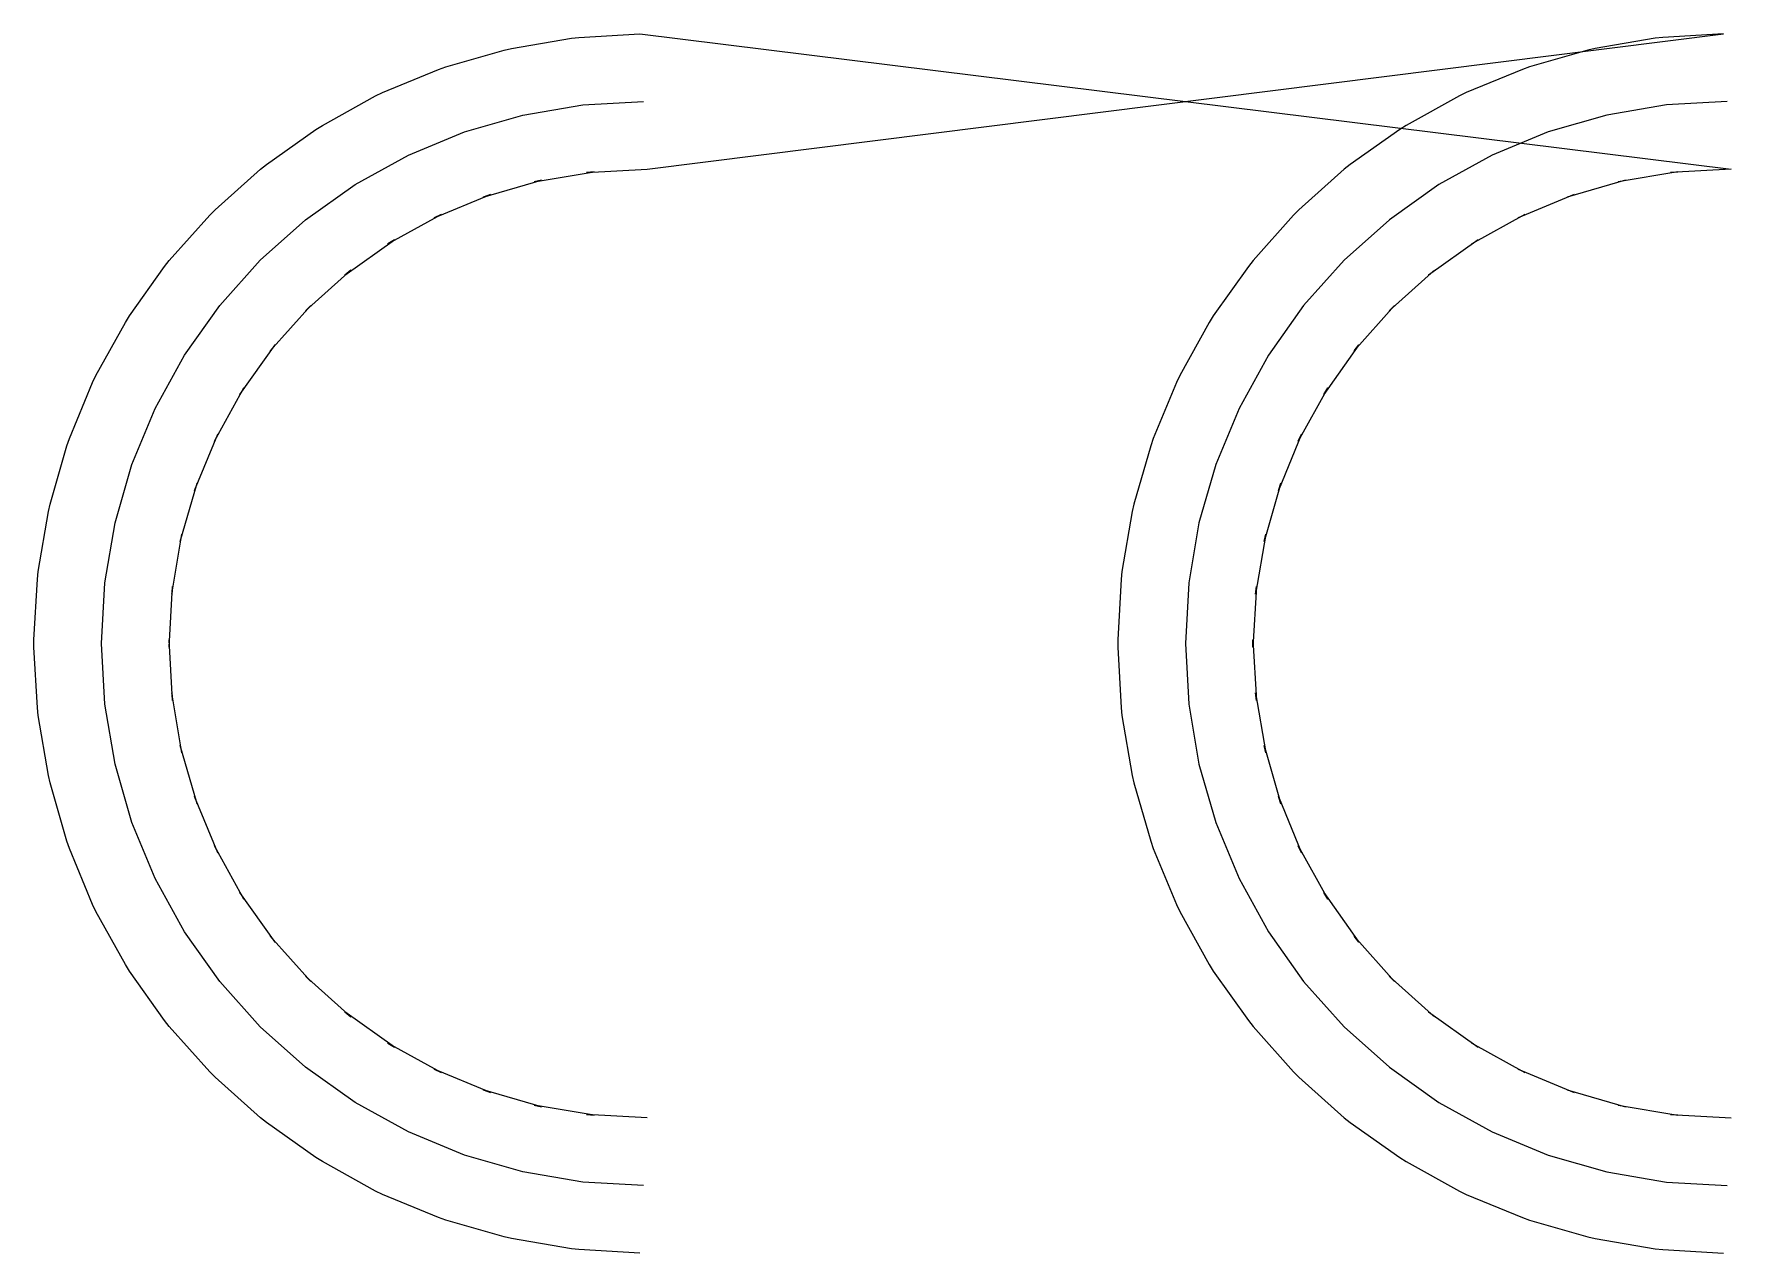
# Model space of a CAD drawing. Header units: millimetres. Extents: x 50 to 301, y -230 to -50.
import ezdxf

# ---------------------------------------------------------------- set-up
doc = ezdxf.new("R2010")
doc.units = ezdxf.units.MM
doc.layers.add('LINE_CENTER', color=1, linetype='CONTINUOUS')
doc.layers.add('LINE_EDGE', color=7, linetype='CONTINUOUS')

msp = doc.modelspace()

# ---------------------------------------------------------------- linework, layer by layer
at = {"layer": 'LINE_CENTER'}
for p, q in [((131.0428, -60.503), (140, -60)), ((300, -60), (291.0428, -60.503)), ((113.5777, -64.4893), (122.1983, -62.0058)), ((122.1983, -62.0058), (131.0428, -60.503)), ((282.1983, -62.0058), (273.5777, -64.4893)), ((291.0428, -60.503), (282.1983, -62.0058)), ((105.2893, -67.9225), (113.5777, -64.4893)), ((273.5777, -64.4893), (265.2893, -67.9225)), ((97.4374, -72.2621), (105.2893, -67.9225)), ((265.2893, -67.9225), (257.4374, -72.2621)), ((90.1208, -77.4535), (97.4374, -72.2621)), ((257.4374, -72.2621), (250.1208, -77.4535)), ((83.4315, -83.4315), (90.1208, -77.4535)), ((250.1208, -77.4535), (243.4315, -83.4315)), ((77.4535, -90.1208), (83.4315, -83.4315)), ((243.4315, -83.4315), (237.4535, -90.1208)), ((72.2621, -97.4374), (77.4535, -90.1208)), ((237.4535, -90.1208), (232.2621, -97.4374)), ((67.9225, -105.2893), (72.2621, -97.4374)), ((232.2621, -97.4374), (227.9225, -105.2893)), ((64.4893, -113.5777), (67.9225, -105.2893)), ((227.9225, -105.2893), (224.4893, -113.5777)), ((62.0058, -122.1983), (64.4893, -113.5777)), ((224.4893, -113.5777), (222.0058, -122.1983)), ((60.503, -131.0428), (62.0058, -122.1983)), ((222.0058, -122.1983), (220.503, -131.0428)), ((60, -140), (60.503, -131.0428)), ((220.503, -131.0428), (220, -140)), ((60.503, -148.9572), (60, -140)), ((220, -140), (220.503, -148.9572)), ((62.0058, -157.8017), (60.503, -148.9572)), ((220.503, -148.9572), (222.0058, -157.8017)), ((64.4893, -166.4223), (62.0058, -157.8017)), ((222.0058, -157.8017), (224.4893, -166.4223)), ((67.9225, -174.7107), (64.4893, -166.4223)), ((224.4893, -166.4223), (227.9225, -174.7107)), ((72.2621, -182.5626), (67.9225, -174.7107)), ((227.9225, -174.7107), (232.2621, -182.5626)), ((77.4535, -189.8792), (72.2621, -182.5626)), ((232.2621, -182.5626), (237.4535, -189.8792)), ((83.4315, -196.5685), (77.4535, -189.8792)), ((237.4535, -189.8792), (243.4315, -196.5685)), ((90.1208, -202.5465), (83.4315, -196.5685)), ((243.4315, -196.5685), (250.1208, -202.5465)), ((97.4374, -207.7379), (90.1208, -202.5465)), ((250.1208, -202.5465), (257.4374, -207.7379)), ((105.2893, -212.0775), (97.4374, -207.7379)), ((257.4374, -207.7379), (265.2893, -212.0775)), ((113.5777, -215.5107), (105.2893, -212.0775)), ((265.2893, -212.0775), (273.5777, -215.5107)), ((122.1983, -217.9942), (113.5777, -215.5107)), ((273.5777, -215.5107), (282.1983, -217.9942)), ((131.0428, -219.497), (122.1983, -217.9942)), ((140, -220), (131.0428, -219.497)), ((282.1983, -217.9942), (291.0428, -219.497)), ((291.0428, -219.497), (300, -220))]:
    msp.add_line(p, q, dxfattribs=at)
at = {"layer": 'LINE_EDGE'}
for p, q in [((130.4821, -50.5188), (139.4393, -50.0157)), ((139.4393, -50.0157), (300.5607, -69.9843)), ((140.5607, -69.9843), (299.4393, -50.0157)), ((299.4393, -50.0157), (290.4821, -50.5188)), ((110.8093, -54.8802), (119.43, -52.3966)), ((119.43, -52.3966), (120.5233, -52.1471)), ((120.5233, -52.1471), (129.3678, -50.6443)), ((129.3678, -50.6443), (130.4821, -50.5188)), ((279.43, -52.3966), (270.8093, -54.8802)), ((280.5233, -52.1471), (279.43, -52.3966)), ((289.3678, -50.6443), (280.5233, -52.1471)), ((290.4821, -50.5188), (289.3678, -50.6443)), ((109.7508, -55.2505), (110.8093, -54.8802)), ((270.8093, -54.8802), (269.7508, -55.2505)), ((101.4625, -58.6837), (109.7508, -55.2505)), ((269.7508, -55.2505), (261.4625, -58.6837)), ((92.6002, -63.5098), (100.4521, -59.1703)), ((100.4521, -59.1703), (101.4625, -58.6837)), ((260.4521, -59.1703), (252.6002, -63.5098)), ((261.4625, -58.6837), (260.4521, -59.1703)), ((84.3341, -69.2979), (91.6507, -64.1065)), ((91.6507, -64.1065), (92.6002, -63.5098)), ((251.6507, -64.1065), (244.3341, -69.2979)), ((252.6002, -63.5098), (251.6507, -64.1065)), ((76.768, -75.975), (83.4574, -69.9971)), ((83.4574, -69.9971), (84.3341, -69.2979)), ((131.6035, -70.4873), (140.5607, -69.9843)), ((243.4574, -69.9971), (236.768, -75.975)), ((244.3341, -69.2979), (243.4574, -69.9971)), ((300.5607, -69.9843), (291.6035, -70.4873)), ((116.346, -74.0985), (124.9667, -71.6149)), ((123.8734, -71.8645), (132.7179, -70.3617)), ((124.9667, -71.6149), (123.8734, -71.8645)), ((132.7179, -70.3617), (131.6035, -70.4873)), ((284.9667, -71.6149), (276.346, -74.0985)), ((292.7179, -70.3617), (283.8734, -71.8645)), ((283.8734, -71.8645), (284.9667, -71.6149)), ((291.6035, -70.4873), (292.7179, -70.3617)), ((109.1161, -77.1613), (117.4045, -73.7281)), ((117.4045, -73.7281), (116.346, -74.0985)), ((277.4045, -73.7281), (269.1161, -77.1613)), ((276.346, -74.0985), (277.4045, -73.7281)), ((69.9971, -83.4574), (75.975, -76.768)), ((75.975, -76.768), (76.768, -75.975)), ((102.2746, -81.0143), (110.1265, -76.6747)), ((110.1265, -76.6747), (109.1161, -77.1613)), ((235.975, -76.768), (229.9971, -83.4574)), ((236.768, -75.975), (235.975, -76.768)), ((270.1265, -76.6747), (262.2746, -81.0143)), ((269.1161, -77.1613), (270.1265, -76.6747)), ((95.9075, -85.6091), (103.2241, -80.4177)), ((103.2241, -80.4177), (102.2746, -81.0143)), ((263.2241, -80.4177), (255.9075, -85.6091)), ((262.2746, -81.0143), (263.2241, -80.4177)), ((64.1065, -91.6507), (69.2979, -84.3341)), ((69.2979, -84.3341), (69.9971, -83.4574)), ((90.0949, -90.8879), (96.7843, -84.9099)), ((96.7843, -84.9099), (95.9075, -85.6091)), ((229.2979, -84.3341), (224.1065, -91.6507)), ((229.9971, -83.4574), (229.2979, -84.3341)), ((256.7843, -84.9099), (250.0949, -90.8879)), ((255.9075, -85.6091), (256.7843, -84.9099)), ((84.9099, -96.7843), (90.8879, -90.0949)), ((90.8879, -90.0949), (90.0949, -90.8879)), ((250.8879, -90.0949), (244.9099, -96.7843)), ((250.0949, -90.8879), (250.8879, -90.0949)), ((59.1703, -100.4521), (63.5098, -92.6002)), ((63.5098, -92.6002), (64.1065, -91.6507)), ((223.5098, -92.6002), (219.1703, -100.4521)), ((224.1065, -91.6507), (223.5098, -92.6002)), ((80.4177, -103.2241), (85.6091, -95.9075)), ((85.6091, -95.9075), (84.9099, -96.7843)), ((245.6091, -95.9075), (240.4177, -103.2241)), ((244.9099, -96.7843), (245.6091, -95.9075)), ((55.2505, -109.7508), (58.6837, -101.4625)), ((58.6837, -101.4625), (59.1703, -100.4521)), ((76.6747, -110.1265), (81.0143, -102.2746)), ((81.0143, -102.2746), (80.4177, -103.2241)), ((218.6837, -101.4625), (215.2505, -109.7508)), ((219.1703, -100.4521), (218.6837, -101.4625)), ((241.0143, -102.2746), (236.6747, -110.1265)), ((240.4177, -103.2241), (241.0143, -102.2746)), ((54.8802, -110.8093), (55.2505, -109.7508)), ((73.7281, -117.4045), (77.1613, -109.1161)), ((77.1613, -109.1161), (76.6747, -110.1265)), ((215.2505, -109.7508), (214.8802, -110.8093)), ((237.1613, -109.1161), (233.7281, -117.4045)), ((236.6747, -110.1265), (237.1613, -109.1161)), ((52.3966, -119.43), (54.8802, -110.8093)), ((214.8802, -110.8093), (212.3966, -119.43)), ((71.6149, -124.9667), (74.0985, -116.346)), ((74.0985, -116.346), (73.7281, -117.4045)), ((234.0985, -116.346), (231.6149, -124.9667)), ((233.7281, -117.4045), (234.0985, -116.346)), ((52.1471, -120.5233), (52.3966, -119.43)), ((212.3966, -119.43), (212.1471, -120.5233)), ((50.6443, -129.3678), (52.1471, -120.5233)), ((212.1471, -120.5233), (210.6443, -129.3678)), ((70.3617, -132.7179), (71.8645, -123.8734)), ((71.8645, -123.8734), (71.6149, -124.9667)), ((231.8645, -123.8734), (230.3617, -132.7179)), ((231.6149, -124.9667), (231.8645, -123.8734)), ((50.5188, -130.4821), (50.6443, -129.3678)), ((210.6443, -129.3678), (210.5188, -130.4821)), ((50.0157, -139.4393), (50.5188, -130.4821)), ((69.9843, -140.5607), (70.4873, -131.6035)), ((70.4873, -131.6035), (70.3617, -132.7179)), ((210.5188, -130.4821), (210.0157, -139.4393)), ((230.4873, -131.6035), (229.9843, -140.5607)), ((230.3617, -132.7179), (230.4873, -131.6035)), ((50.0157, -140.5607), (50.0157, -139.4393)), ((70.4873, -148.3965), (69.9843, -139.4393)), ((69.9843, -139.4393), (69.9843, -140.5607)), ((210.0157, -139.4393), (210.0157, -140.5607)), ((229.9843, -140.5607), (229.9843, -139.4393)), ((229.9843, -139.4393), (230.4873, -148.3965)), ((50.5188, -149.5179), (50.0157, -140.5607)), ((210.0157, -140.5607), (210.5188, -149.5179)), ((71.8645, -156.1266), (70.3617, -147.2821)), ((70.3617, -147.2821), (70.4873, -148.3965)), ((230.4873, -148.3965), (230.3617, -147.2821)), ((230.3617, -147.2821), (231.8645, -156.1266)), ((50.6443, -150.6322), (50.5188, -149.5179)), ((210.5188, -149.5179), (210.6443, -150.6322)), ((52.1471, -159.4767), (50.6443, -150.6322)), ((210.6443, -150.6322), (212.1471, -159.4767)), ((74.0985, -163.654), (71.6149, -155.0333)), ((71.6149, -155.0333), (71.8645, -156.1266)), ((231.8645, -156.1266), (231.6149, -155.0333)), ((231.6149, -155.0333), (234.0985, -163.654)), ((52.3966, -160.57), (52.1471, -159.4767)), ((212.1471, -159.4767), (212.3966, -160.57)), ((54.8802, -169.1907), (52.3966, -160.57)), ((77.1613, -170.8839), (73.7281, -162.5955)), ((73.7281, -162.5955), (74.0985, -163.654)), ((212.3966, -160.57), (214.8802, -169.1907)), ((234.0985, -163.654), (233.7281, -162.5955)), ((233.7281, -162.5955), (237.1613, -170.8839)), ((55.2505, -170.2492), (54.8802, -169.1907)), ((58.6837, -178.5375), (55.2505, -170.2492)), ((81.0143, -177.7254), (76.6747, -169.8735)), ((76.6747, -169.8735), (77.1613, -170.8839)), ((214.8802, -169.1907), (215.2505, -170.2492)), ((215.2505, -170.2492), (218.6837, -178.5375)), ((237.1613, -170.8839), (236.6747, -169.8735)), ((236.6747, -169.8735), (241.0143, -177.7254)), ((85.6091, -184.0925), (80.4177, -176.7759)), ((80.4177, -176.7759), (81.0143, -177.7254)), ((241.0143, -177.7254), (240.4177, -176.7759)), ((240.4177, -176.7759), (245.6091, -184.0925)), ((59.1703, -179.5479), (58.6837, -178.5375)), ((63.5098, -187.3998), (59.1703, -179.5479)), ((218.6837, -178.5375), (219.1703, -179.5479)), ((219.1703, -179.5479), (223.5098, -187.3998)), ((90.8879, -189.9051), (84.9099, -183.2157)), ((84.9099, -183.2157), (85.6091, -184.0925)), ((245.6091, -184.0925), (244.9099, -183.2157)), ((244.9099, -183.2157), (250.8879, -189.9051)), ((64.1065, -188.3493), (63.5098, -187.3998)), ((223.5098, -187.3998), (224.1065, -188.3493)), ((69.2979, -195.6659), (64.1065, -188.3493)), ((96.7843, -195.0901), (90.0949, -189.1121)), ((90.0949, -189.1121), (90.8879, -189.9051)), ((224.1065, -188.3493), (229.2979, -195.6659)), ((250.8879, -189.9051), (250.0949, -189.1121)), ((250.0949, -189.1121), (256.7843, -195.0901)), ((103.2241, -199.5823), (95.9075, -194.3909)), ((95.9075, -194.3909), (96.7843, -195.0901)), ((256.7843, -195.0901), (255.9075, -194.3909)), ((255.9075, -194.3909), (263.2241, -199.5823)), ((69.9971, -196.5426), (69.2979, -195.6659)), ((75.975, -203.232), (69.9971, -196.5426)), ((229.2979, -195.6659), (229.9971, -196.5426)), ((229.9971, -196.5426), (235.975, -203.232)), ((110.1265, -203.3253), (102.2746, -198.9857)), ((102.2746, -198.9857), (103.2241, -199.5823)), ((263.2241, -199.5823), (262.2746, -198.9857)), ((262.2746, -198.9857), (270.1265, -203.3253)), ((117.4045, -206.2719), (109.1161, -202.8387)), ((109.1161, -202.8387), (110.1265, -203.3253)), ((270.1265, -203.3253), (269.1161, -202.8387)), ((269.1161, -202.8387), (277.4045, -206.2719)), ((76.768, -204.025), (75.975, -203.232)), ((83.4574, -210.0029), (76.768, -204.025)), ((235.975, -203.232), (236.768, -204.025)), ((236.768, -204.025), (243.4574, -210.0029)), ((124.9667, -208.3851), (116.346, -205.9015)), ((116.346, -205.9015), (117.4045, -206.2719)), ((277.4045, -206.2719), (276.346, -205.9015)), ((276.346, -205.9015), (284.9667, -208.3851)), ((84.3341, -210.7021), (83.4574, -210.0029)), ((132.7179, -209.6383), (123.8734, -208.1355)), ((123.8734, -208.1355), (124.9667, -208.3851)), ((140.5607, -210.0157), (131.6035, -209.5127)), ((131.6035, -209.5127), (132.7179, -209.6383)), ((243.4574, -210.0029), (244.3341, -210.7021)), ((284.9667, -208.3851), (283.8734, -208.1355)), ((283.8734, -208.1355), (292.7179, -209.6383)), ((292.7179, -209.6383), (291.6035, -209.5127)), ((291.6035, -209.5127), (300.5607, -210.0157)), ((91.6507, -215.8935), (84.3341, -210.7021)), ((244.3341, -210.7021), (251.6507, -215.8935)), ((92.6002, -216.4902), (91.6507, -215.8935)), ((100.4521, -220.8297), (92.6002, -216.4902)), ((251.6507, -215.8935), (252.6002, -216.4902)), ((252.6002, -216.4902), (260.4521, -220.8297)), ((101.4625, -221.3163), (100.4521, -220.8297)), ((109.7508, -224.7495), (101.4625, -221.3163)), ((260.4521, -220.8297), (261.4625, -221.3163)), ((261.4625, -221.3163), (269.7508, -224.7495)), ((110.8093, -225.1198), (109.7508, -224.7495)), ((119.43, -227.6034), (110.8093, -225.1198)), ((269.7508, -224.7495), (270.8093, -225.1198)), ((270.8093, -225.1198), (279.43, -227.6034)), ((120.5233, -227.8529), (119.43, -227.6034)), ((129.3678, -229.3557), (120.5233, -227.8529)), ((279.43, -227.6034), (280.5233, -227.8529)), ((280.5233, -227.8529), (289.3678, -229.3557)), ((130.4821, -229.4812), (129.3678, -229.3557)), ((139.4393, -229.9843), (130.4821, -229.4812)), ((289.3678, -229.3557), (290.4821, -229.4812)), ((290.4821, -229.4812), (299.4393, -229.9843))]:
    msp.add_line(p, q, dxfattribs=at)

doc.saveas('drawing.dxf')
